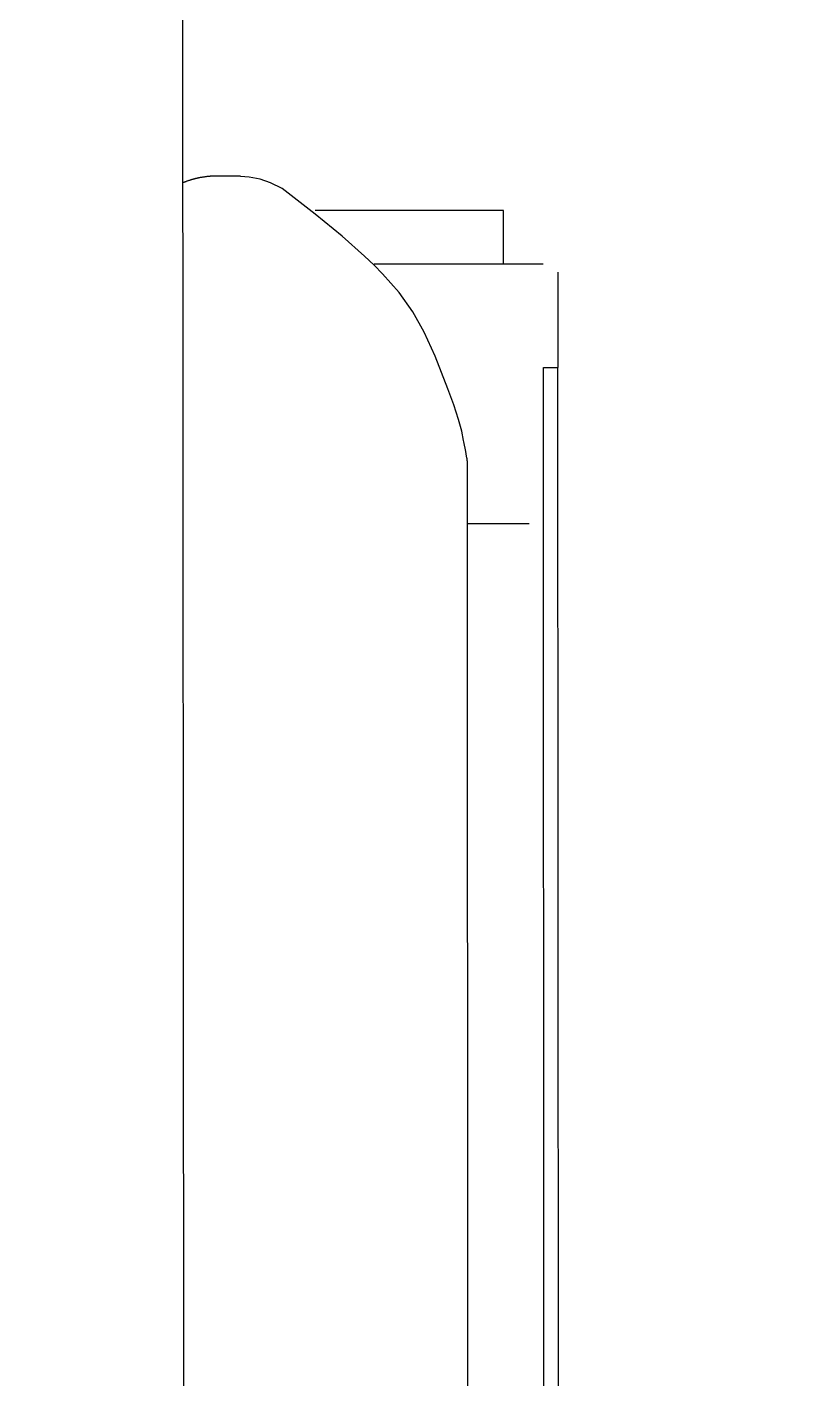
# Model space of a CAD drawing. Header units: millimetres. Extents: x -2078669 to -1085629, y -5987148 to 310365.
# Drawn here: x -1674362.1 to -1674278.3, y -651251.3 to -651102 of the extents above; entities that cross this region are included whole.
import ezdxf

# ---------------------------------------------------------------- set-up
doc = ezdxf.new("R2010")
doc.units = ezdxf.units.MM
doc.header["$LTSCALE"] = 500
doc.layers.add('D-BYP-STR8', color=5, linetype='Continuous', lineweight=25)
doc.layers.add('D-BYP-STRB', color=5, linetype='Continuous', lineweight=25)

msp = doc.modelspace()

# ---------------------------------------------------------------- linework, layer by layer
at = {"layer": 'D-BYP-STR8'}
msp.add_circle((-1675490.1, -653805.36), 16000, dxfattribs=at)
at = {"layer": 'D-BYP-STRB', "linetype": 'Continuous'}
for p, q in [((-1674344.69, -651449.11), (-1674344.91, -651049.49)), ((-1674344.86, -651119.16), (-1674344.88, -651119.17)), ((-1674344.88, -651119.17), (-1674344.88, -651119.17)), ((-1674344.88, -651119.17), (-1674344.88, -651119.17)), ((-1674344.88, -651119.17), (-1674344.88, -651119.17)), ((-1674344.88, -651119.17), (-1674344.88, -651119.17)), ((-1674344.88, -651119.17), (-1674344.87, -651119.17)), ((-1674344.85, -651119.16), (-1674344.86, -651119.16)), ((-1674344.82, -651119.15), (-1674344.85, -651119.16)), ((-1674344.79, -651119.13), (-1674344.82, -651119.15)), ((-1674344.74, -651119.12), (-1674344.79, -651119.13)), ((-1674344.69, -651119.1), (-1674344.74, -651119.12)), ((-1674344.64, -651119.08), (-1674344.69, -651119.1)), ((-1674344.58, -651119.06), (-1674344.64, -651119.08)), ((-1674344.52, -651119.04), (-1674344.58, -651119.06)), ((-1674344.47, -651119.01), (-1674344.52, -651119.04)), ((-1674344.41, -651118.99), (-1674344.47, -651119.01)), ((-1674344.35, -651118.97), (-1674344.41, -651118.99)), ((-1674344.3, -651118.96), (-1674344.35, -651118.97)), ((-1674344.25, -651118.94), (-1674344.3, -651118.96)), ((-1674344.2, -651118.92), (-1674344.25, -651118.94)), ((-1674344.15, -651118.91), (-1674344.2, -651118.92)), ((-1674344.1, -651118.89), (-1674344.15, -651118.91)), ((-1674344.06, -651118.88), (-1674344.1, -651118.89)), ((-1674344.01, -651118.86), (-1674344.06, -651118.88)), ((-1674343.96, -651118.85), (-1674344.01, -651118.86)), ((-1674343.91, -651118.83), (-1674343.96, -651118.85)), ((-1674343.86, -651118.82), (-1674343.91, -651118.83)), ((-1674343.81, -651118.81), (-1674343.86, -651118.82)), ((-1674343.76, -651118.79), (-1674343.81, -651118.81)), ((-1674343.71, -651118.78), (-1674343.76, -651118.79)), ((-1674343.65, -651118.76), (-1674343.71, -651118.78)), ((-1674343.6, -651118.75), (-1674343.65, -651118.76)), ((-1674343.55, -651118.74), (-1674343.6, -651118.75)), ((-1674343.5, -651118.72), (-1674343.55, -651118.74)), ((-1674343.45, -651118.71), (-1674343.5, -651118.72)), ((-1674343.4, -651118.7), (-1674343.45, -651118.71)), ((-1674343.35, -651118.69), (-1674343.4, -651118.7)), ((-1674343.3, -651118.68), (-1674343.35, -651118.69)), ((-1674343.25, -651118.67), (-1674343.3, -651118.68)), ((-1674343.2, -651118.66), (-1674343.25, -651118.67)), ((-1674343.15, -651118.64), (-1674343.2, -651118.66)), ((-1674343.09, -651118.63), (-1674343.15, -651118.64)), ((-1674343.04, -651118.62), (-1674343.09, -651118.63)), ((-1674342.99, -651118.61), (-1674343.04, -651118.62)), ((-1674342.94, -651118.6), (-1674342.99, -651118.61)), ((-1674342.89, -651118.59), (-1674342.94, -651118.6)), ((-1674342.84, -651118.59), (-1674342.89, -651118.59)), ((-1674342.79, -651118.58), (-1674342.84, -651118.59)), ((-1674342.74, -651118.57), (-1674342.79, -651118.58)), ((-1674342.7, -651118.56), (-1674342.74, -651118.57)), ((-1674342.65, -651118.55), (-1674342.7, -651118.56)), ((-1674342.61, -651118.55), (-1674342.65, -651118.55)), ((-1674342.57, -651118.54), (-1674342.61, -651118.55)), ((-1674342.53, -651118.54), (-1674342.57, -651118.54)), ((-1674342.48, -651118.53), (-1674342.53, -651118.54)), ((-1674342.44, -651118.52), (-1674342.48, -651118.53)), ((-1674342.4, -651118.52), (-1674342.44, -651118.52)), ((-1674342.35, -651118.51), (-1674342.4, -651118.52)), ((-1674342.31, -651118.51), (-1674342.35, -651118.51)), ((-1674342.26, -651118.5), (-1674342.31, -651118.51)), ((-1674342.22, -651118.5), (-1674342.26, -651118.5)), ((-1674342.18, -651118.49), (-1674342.22, -651118.5)), ((-1674342.13, -651118.49), (-1674342.18, -651118.49)), ((-1674342.09, -651118.48), (-1674342.13, -651118.49)), ((-1674342.05, -651118.48), (-1674342.09, -651118.48)), ((-1674342, -651118.48), (-1674342.05, -651118.48)), ((-1674341.96, -651118.47), (-1674342, -651118.48)), ((-1674341.92, -651118.47), (-1674341.96, -651118.47)), ((-1674341.88, -651118.46), (-1674341.92, -651118.47)), ((-1674341.83, -651118.46), (-1674341.88, -651118.46)), ((-1674341.79, -651118.46), (-1674341.83, -651118.46)), ((-1674341.74, -651118.46), (-1674341.79, -651118.46)), ((-1674341.69, -651118.45), (-1674341.74, -651118.46)), ((-1674341.65, -651118.45), (-1674341.69, -651118.45)), ((-1674341.6, -651118.45), (-1674341.65, -651118.45)), ((-1674341.55, -651118.45), (-1674341.6, -651118.45)), ((-1674341.51, -651118.45), (-1674341.55, -651118.45)), ((-1674341.47, -651118.44), (-1674341.51, -651118.45)), ((-1674341.43, -651118.44), (-1674341.47, -651118.44)), ((-1674341.4, -651118.44), (-1674341.43, -651118.44)), ((-1674341.27, -651118.44), (-1674341.4, -651118.44)), ((-1674341.26, -651118.44), (-1674341.27, -651118.44)), ((-1674341.22, -651118.44), (-1674341.26, -651118.44)), ((-1674341.11, -651118.44), (-1674341.22, -651118.44)), ((-1674341.03, -651118.44), (-1674341.11, -651118.44)), ((-1674340.96, -651118.44), (-1674341.03, -651118.44)), ((-1674340.94, -651118.44), (-1674340.96, -651118.44)), ((-1674340.92, -651118.44), (-1674340.94, -651118.44)), ((-1674340.9, -651118.44), (-1674340.92, -651118.44)), ((-1674340.88, -651118.44), (-1674340.9, -651118.44)), ((-1674340.86, -651118.44), (-1674340.88, -651118.44)), ((-1674340.84, -651118.44), (-1674340.86, -651118.44)), ((-1674340.82, -651118.44), (-1674340.84, -651118.44)), ((-1674340.81, -651118.44), (-1674340.82, -651118.44)), ((-1674340.76, -651118.44), (-1674340.81, -651118.44)), ((-1674340.75, -651118.44), (-1674340.76, -651118.44)), ((-1674340.72, -651118.44), (-1674340.75, -651118.44)), ((-1674340.69, -651118.44), (-1674340.72, -651118.44)), ((-1674340.65, -651118.44), (-1674340.69, -651118.44)), ((-1674340.63, -651118.44), (-1674340.65, -651118.44)), ((-1674340.62, -651118.44), (-1674340.63, -651118.44)), ((-1674340.63, -651118.44), (-1674340.63, -651118.44)), ((-1674340.61, -651118.44), (-1674340.62, -651118.44)), ((-1674340.6, -651118.44), (-1674340.61, -651118.44)), ((-1674340.59, -651118.44), (-1674340.6, -651118.44)), ((-1674340.58, -651118.44), (-1674340.59, -651118.44)), ((-1674340.59, -651118.44), (-1674340.59, -651118.44)), ((-1674340.57, -651118.44), (-1674340.58, -651118.44)), ((-1674340.56, -651118.44), (-1674340.57, -651118.44)), ((-1674340.55, -651118.44), (-1674340.56, -651118.44)), ((-1674340.52, -651118.44), (-1674340.55, -651118.44)), ((-1674340.55, -651118.44), (-1674340.55, -651118.44)), ((-1674340.51, -651118.44), (-1674340.52, -651118.44)), ((-1674340.52, -651118.44), (-1674340.52, -651118.44)), ((-1674340.5, -651118.44), (-1674340.51, -651118.44)), ((-1674340.51, -651118.44), (-1674340.51, -651118.44)), ((-1674340.49, -651118.44), (-1674340.5, -651118.44)), ((-1674340.48, -651118.44), (-1674340.49, -651118.44)), ((-1674340.49, -651118.44), (-1674340.49, -651118.44)), ((-1674340.47, -651118.44), (-1674340.48, -651118.44)), ((-1674338.53, -651118.44), (-1674340.47, -651118.44)), ((-1674337.56, -651118.55), (-1674339.01, -651118.43)), ((-1674336.37, -651118.79), (-1674337.56, -651118.55)), ((-1674335.23, -651119.19), (-1674336.37, -651118.79)), ((-1674333.94, -651119.81), (-1674335.23, -651119.19)), ((-1674330.27, -651122.65), (-1674333.93, -651119.81)), ((-1674327.31, -651125.08), (-1674330.27, -651122.65)), ((-1674309.47, -651122.22), (-1674330.26, -651122.23)), ((-1674309.47, -651128.15), (-1674309.47, -651122.22)), ((-1674324.81, -651127.29), (-1674327.31, -651125.08)), ((-1674323.76, -651128.29), (-1674324.81, -651127.29)), ((-1674322.82, -651129.23), (-1674323.76, -651128.29)), ((-1674315.47, -651128.16), (-1674323.75, -651128.16)), ((-1674305.08, -651128.15), (-1674315.47, -651128.16)), ((-1674321, -651131.31), (-1674322.82, -651129.23)), ((-1674303.47, -651129.06), (-1674303.46, -651139.59)), ((-1674319.48, -651133.44), (-1674321, -651131.31)), ((-1674318.22, -651135.66), (-1674319.48, -651133.44)), ((-1674317.01, -651138.34), (-1674318.22, -651135.66)), ((-1674315.61, -651141.93), (-1674317.01, -651138.34)), ((-1674304.92, -651402.18), (-1674305.06, -651139.59)), ((-1674305.06, -651139.59), (-1674303.46, -651139.59)), ((-1674303.32, -651402.18), (-1674303.46, -651139.59)), ((-1674314.97, -651143.72), (-1674315.61, -651141.93)), ((-1674314.44, -651145.31), (-1674314.97, -651143.72)), ((-1674314.07, -651146.63), (-1674314.44, -651145.31)), ((-1674313.87, -651147.63), (-1674314.07, -651146.63)), ((-1674313.85, -651147.78), (-1674313.87, -651147.63)), ((-1674313.64, -651148.86), (-1674313.85, -651147.78)), ((-1674313.59, -651149.11), (-1674313.64, -651148.86)), ((-1674313.51, -651149.6), (-1674313.59, -651149.11)), ((-1674313.5, -651149.64), (-1674313.51, -651149.6)), ((-1674313.48, -651149.82), (-1674313.5, -651149.64)), ((-1674313.47, -651149.85), (-1674313.48, -651149.82)), ((-1674313.47, -651149.87), (-1674313.47, -651149.85)), ((-1674313.47, -651149.88), (-1674313.47, -651149.87)), ((-1674313.46, -651149.89), (-1674313.47, -651149.88)), ((-1674313.46, -651149.91), (-1674313.46, -651149.89)), ((-1674313.46, -651149.92), (-1674313.46, -651149.91)), ((-1674313.46, -651149.91), (-1674313.46, -651149.91)), ((-1674313.46, -651149.93), (-1674313.46, -651149.92)), ((-1674313.46, -651151.62), (-1674313.46, -651149.93)), ((-1674313.46, -651149.93), (-1674313.46, -651149.93)), ((-1674313.33, -651386.37), (-1674313.46, -651151.62)), ((-1674306.65, -651156.85), (-1674313.45, -651156.85))]:
    msp.add_line(p, q, dxfattribs=at)

doc.saveas('drawing.dxf')
